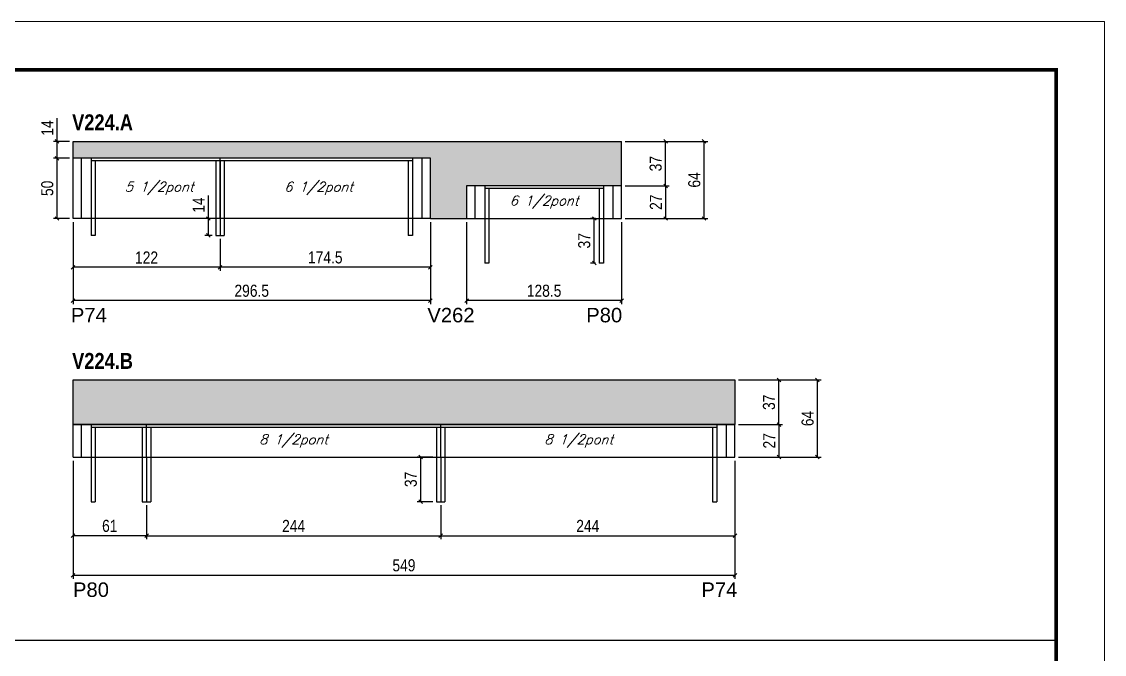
# Model space of a CAD drawing. Extents: x 3309 to 9590, y -2522 to 15424.
# Drawn here: x 7080 to 7978, y 10637 to 11162 of the extents above; entities that cross this region are included whole.
import ezdxf

# ---------------------------------------------------------------- set-up
doc = ezdxf.new("R2010")
doc.units = 0
doc.linetypes.add('DASHED', pattern=[0.75, 0.5, -0.25])
for name, color, linetype in [('5', 5, 'Continuous'), ('COTA', 241, 'Continuous'), ('NOMENCLATURA', 7, 'Continuous'), ('Painéis', 200, 'Continuous'), ('SARR_2.2x7', 40, 'Continuous'), ('SARR_3.5x7', 81, 'Continuous'), ('texto', 7, 'Continuous')]:
    doc.layers.add(name, color=color, linetype=linetype)
doc.layers.add('Folhas', color=255, linetype='Continuous', lineweight=9)
doc.layers.add('SARRAFO DE PRESSAO', color=251, linetype='DASHED', lineweight=9)
doc.styles.add('COTA TECNICA', font='techl___.ttf', dxfattribs={"height": 10})
doc.styles.add('Romans', font='romans.shx')
doc.styles.get("Standard").update_dxf_attribs({"font": 'arial.ttf'})
doc.styles.add('TECNICA', font='techb___.ttf', dxfattribs={"height": 10})
doc.dimstyles.new('PAINEL', dxfattribs={"dimtxt": 10, "dimasz": 3, "dimexe": 3, "dimexo": 3, "dimgap": 3, "dimtad": 1, "dimdec": 1, "dimzin": 12, "dimdsep": 46, "dimtxsty": 'COTA TECNICA', "dimblk1": 'OBLIQUE', "dimblk2": 'OBLIQUE', "dimsah": 1, "dimcen": 0.9, "dimclrd": 4, "dimclre": 4, "dimclrt": 240, "dimadec": 1, "dimazin": 3, "dimtfac": 1, "dimtdec": 1, "dimtmove": 0, "dimatfit": 3, "dimfxl": 1, "dimtolj": 1, "dimtzin": 12, "dimarcsym": 0})

# ---------------------------------------------------------------- blocks, each defined once
blk = doc.blocks.new('9999999999')
at = {"layer": 'Folhas'}
blk.add_lwpolyline([(98138.98, 34190.21), (99623.98, 34190.21), (99623.98, 35240.21), (98138.98, 35240.21)], close=True, dxfattribs=at)
at = {"layer": 'Folhas', "color": 30, "const_width": 3}
blk.add_lwpolyline([(98213.98, 34230.21), (99583.98, 34230.21), (99583.98, 35200.21), (98213.98, 35200.21)], close=True, dxfattribs=at)
blk = doc.blocks.new('_Oblique')
at = {"color": 0, "linetype": 'ByBlock', "lineweight": -2}
blk.add_line((-0.5, -0.5), (0.5, 0.5), dxfattribs=at)
blk = doc.blocks.new('*D409')
at = {"layer": 'COTA', "color": 4, "linetype": 'ByBlock', "lineweight": -2, "transparency": 16777216}
for p, q in [((7418.9, 10995.81), (7418.9, 10955.36)), ((7244.4, 10981.81), (7244.4, 10955.36)), ((7418.9, 10958.36), (7244.4, 10958.36))]:
    blk.add_line(p, q, dxfattribs=at)
at = {"layer": 'Defpoints', "color": 0, "linetype": 'ByBlock', "transparency": 16777216}
for p in [(7418.9, 10998.81), (7244.4, 10984.81), (7244.4, 10958.36)]:
    blk.add_point(p, dxfattribs=at)
at = {"layer": 'COTA', "color": 4, "linetype": 'ByBlock', "lineweight": -2, "transparency": 16777216, "xscale": 3, "yscale": 3, "zscale": 3, "rotation": 180}
blk.add_blockref('_Oblique', (7244.4, 10958.36), dxfattribs=at)
at = {"layer": 'COTA', "color": 4, "linetype": 'ByBlock', "lineweight": -2, "transparency": 16777216, "xscale": 3, "yscale": 3, "zscale": 3}
blk.add_blockref('_Oblique', (7418.9, 10958.36), dxfattribs=at)
at = {"layer": 'COTA', "color": 240, "linetype": 'ByBlock', "transparency": 16777216, "insert": (7331.65, 10966.47), "char_height": 10, "attachment_point": 5, "style": 'COTA TECNICA'}
blk.add_mtext('\\A1;174.5', dxfattribs=at)
blk = doc.blocks.new('*D410')
at = {"layer": 'COTA', "color": 4, "linetype": 'ByBlock', "lineweight": -2, "transparency": 16777216}
for p, q in [((7122.4, 10995.81), (7122.4, 10955.36)), ((7244.4, 10981.81), (7244.4, 10955.36)), ((7244.4, 10958.36), (7122.4, 10958.36))]:
    blk.add_line(p, q, dxfattribs=at)
at = {"layer": 'Defpoints', "color": 0, "linetype": 'ByBlock', "transparency": 16777216}
for p in [(7122.4, 10998.81), (7244.4, 10984.81), (7122.4, 10958.36)]:
    blk.add_point(p, dxfattribs=at)
at = {"layer": 'COTA', "color": 4, "linetype": 'ByBlock', "lineweight": -2, "transparency": 16777216, "xscale": 3, "yscale": 3, "zscale": 3, "rotation": 180}
blk.add_blockref('_Oblique', (7122.4, 10958.36), dxfattribs=at)
at = {"layer": 'COTA', "color": 4, "linetype": 'ByBlock', "lineweight": -2, "transparency": 16777216, "xscale": 3, "yscale": 3, "zscale": 3}
blk.add_blockref('_Oblique', (7244.4, 10958.36), dxfattribs=at)
at = {"layer": 'COTA', "color": 240, "linetype": 'ByBlock', "transparency": 16777216, "insert": (7183.4, 10966.42), "char_height": 10, "attachment_point": 5, "style": 'COTA TECNICA'}
blk.add_mtext('\\A1;122', dxfattribs=at)
blk = doc.blocks.new('*D413')
at = {"layer": 'COTA', "color": 4, "linetype": 'ByBlock', "lineweight": -2, "transparency": 16777216}
for p, q in [((7122.4, 10995.81), (7122.4, 10927.65)), ((7418.9, 10995.81), (7418.9, 10927.65)), ((7418.9, 10930.65), (7122.4, 10930.65))]:
    blk.add_line(p, q, dxfattribs=at)
at = {"layer": 'Defpoints', "color": 0, "linetype": 'ByBlock', "transparency": 16777216}
for p in [(7122.4, 10998.81), (7418.9, 10998.81), (7122.4, 10930.65)]:
    blk.add_point(p, dxfattribs=at)
at = {"layer": 'COTA', "color": 4, "linetype": 'ByBlock', "lineweight": -2, "transparency": 16777216, "xscale": 3, "yscale": 3, "zscale": 3, "rotation": 180}
blk.add_blockref('_Oblique', (7122.4, 10930.65), dxfattribs=at)
at = {"layer": 'COTA', "color": 4, "linetype": 'ByBlock', "lineweight": -2, "transparency": 16777216, "xscale": 3, "yscale": 3, "zscale": 3}
blk.add_blockref('_Oblique', (7418.9, 10930.65), dxfattribs=at)
at = {"layer": 'COTA', "color": 240, "linetype": 'ByBlock', "transparency": 16777216, "insert": (7270.65, 10938.79), "char_height": 10, "attachment_point": 5, "style": 'COTA TECNICA'}
blk.add_mtext('\\A1;296.5', dxfattribs=at)
blk = doc.blocks.new('*D411')
at = {"layer": 'COTA', "color": 4, "lineweight": -2, "transparency": 16777216}
for p, q in [((7119.4, 11048.81), (7106.19, 11048.81)), ((7109.19, 10998.81), (7109.19, 11048.81)), ((7119.4, 10998.81), (7106.19, 10998.81))]:
    blk.add_line(p, q, dxfattribs=at)
at = {"layer": 'Defpoints', "color": 0, "transparency": 16777216}
for p in [(7109.19, 11048.81), (7122.4, 11048.81), (7122.4, 10998.81)]:
    blk.add_point(p, dxfattribs=at)
at = {"layer": 'COTA', "color": 4, "lineweight": -2, "transparency": 16777216, "xscale": 3, "yscale": 3, "zscale": 3}
for p, rotation in [((7109.19, 11048.81), 90), ((7109.19, 10998.81), 270)]:
    blk.add_blockref('_Oblique', p, dxfattribs=dict(at, rotation=rotation))
at = {"layer": 'COTA', "color": 240, "transparency": 16777216, "insert": (7101.08, 11023.81), "char_height": 10, "attachment_point": 5, "rotation": 90, "style": 'COTA TECNICA'}
blk.add_mtext('\\A1;50', dxfattribs=at)
blk = doc.blocks.new('*D412')
at = {"layer": 'COTA', "color": 4, "lineweight": -2, "transparency": 16777216}
for p, q in [((7109.19, 11062.81), (7109.19, 11081.93)), ((7119.4, 11062.81), (7106.19, 11062.81)), ((7109.19, 11048.81), (7109.19, 11062.81)), ((7119.4, 11048.81), (7106.19, 11048.81))]:
    blk.add_line(p, q, dxfattribs=at)
at = {"layer": 'Defpoints', "color": 0, "transparency": 16777216}
for p in [(7109.19, 11062.81), (7122.4, 11062.81), (7122.4, 11048.81)]:
    blk.add_point(p, dxfattribs=at)
at = {"layer": 'COTA', "color": 4, "lineweight": -2, "transparency": 16777216, "xscale": 3, "yscale": 3, "zscale": 3}
for p, rotation in [((7109.19, 11062.81), 90), ((7109.19, 11048.81), 270)]:
    blk.add_blockref('_Oblique', p, dxfattribs=dict(at, rotation=rotation))
at = {"layer": 'COTA', "color": 240, "transparency": 16777216, "insert": (7101.12, 11073.87), "char_height": 10, "attachment_point": 5, "rotation": 90, "style": 'COTA TECNICA'}
blk.add_mtext('\\A1;14', dxfattribs=at)
blk = doc.blocks.new('*D414')
at = {"layer": 'COTA', "color": 4, "lineweight": -2, "transparency": 16777216}
for p, q in [((7448.9, 10995.81), (7448.9, 10927.65)), ((7577.4, 10995.81), (7577.4, 10927.65)), ((7577.4, 10930.65), (7448.9, 10930.65))]:
    blk.add_line(p, q, dxfattribs=at)
at = {"layer": 'Defpoints', "color": 0, "transparency": 16777216}
for p in [(7448.9, 10998.81, 0), (7577.4, 10998.81, 0), (7448.9, 10930.65)]:
    blk.add_point(p, dxfattribs=at)
at = {"layer": 'COTA', "color": 4, "lineweight": -2, "transparency": 16777216, "xscale": 3, "yscale": 3, "zscale": 3, "rotation": 180}
blk.add_blockref('_Oblique', (7448.9, 10930.65), dxfattribs=at)
at = {"layer": 'COTA', "color": 4, "lineweight": -2, "transparency": 16777216, "xscale": 3, "yscale": 3, "zscale": 3}
blk.add_blockref('_Oblique', (7577.4, 10930.65), dxfattribs=at)
at = {"layer": 'COTA', "color": 240, "transparency": 16777216, "insert": (7513.15, 10938.78), "char_height": 10, "attachment_point": 5, "style": 'COTA TECNICA'}
blk.add_mtext('\\A1;128.5', dxfattribs=at)
blk = doc.blocks.new('*D415')
at = {"layer": 'COTA', "color": 4, "lineweight": -2, "transparency": 16777216}
for p, q in [((7580.4, 11025.81), (7616.95, 11025.81)), ((7613.95, 11025.81), (7613.95, 10998.81)), ((7580.4, 10998.81), (7616.95, 10998.81))]:
    blk.add_line(p, q, dxfattribs=at)
at = {"layer": 'Defpoints', "color": 0, "transparency": 16777216}
for p in [(7577.4, 11025.81, 0), (7577.4, 10998.81, 0), (7613.95, 10998.81)]:
    blk.add_point(p, dxfattribs=at)
at = {"layer": 'COTA', "color": 4, "lineweight": -2, "transparency": 16777216, "xscale": 3, "yscale": 3, "zscale": 3}
for p, rotation in [((7613.95, 11025.81), 90), ((7613.95, 10998.81), 270)]:
    blk.add_blockref('_Oblique', p, dxfattribs=dict(at, rotation=rotation))
at = {"layer": 'COTA', "color": 240, "transparency": 16777216, "insert": (7605.88, 11012.31), "char_height": 10, "attachment_point": 5, "rotation": 90, "style": 'COTA TECNICA'}
blk.add_mtext('\\A1;27', dxfattribs=at)
blk = doc.blocks.new('*D416')
at = {"layer": 'COTA', "color": 4, "lineweight": -2, "transparency": 16777216}
for p, q in [((7580.4, 11062.81), (7616.95, 11062.81)), ((7613.95, 11025.81), (7613.95, 11062.81)), ((7580.4, 11025.81), (7616.95, 11025.81))]:
    blk.add_line(p, q, dxfattribs=at)
at = {"layer": 'Defpoints', "color": 0, "transparency": 16777216}
for p in [(7577.4, 11062.81, 0), (7613.95, 11062.81), (7577.4, 11025.81, 0)]:
    blk.add_point(p, dxfattribs=at)
at = {"layer": 'COTA', "color": 4, "lineweight": -2, "transparency": 16777216, "xscale": 3, "yscale": 3, "zscale": 3}
for p, rotation in [((7613.95, 11062.81), 90), ((7613.95, 11025.81), 270)]:
    blk.add_blockref('_Oblique', p, dxfattribs=dict(at, rotation=rotation))
at = {"layer": 'COTA', "color": 240, "transparency": 16777216, "insert": (7605.74, 11044.31), "char_height": 10, "attachment_point": 5, "rotation": 90, "style": 'COTA TECNICA'}
blk.add_mtext('\\A1;37', dxfattribs=at)
blk = doc.blocks.new('*D417')
at = {"layer": 'COTA', "color": 4, "lineweight": -2, "transparency": 16777216}
for p, q in [((7580.4, 11062.81), (7648.88, 11062.81)), ((7645.88, 10998.81), (7645.88, 11062.81)), ((7580.4, 10998.81), (7648.88, 10998.81))]:
    blk.add_line(p, q, dxfattribs=at)
at = {"layer": 'Defpoints', "color": 0, "transparency": 16777216}
for p in [(7577.4, 11062.81, 0), (7645.88, 11062.81), (7577.4, 10998.81, 0)]:
    blk.add_point(p, dxfattribs=at)
at = {"layer": 'COTA', "color": 4, "lineweight": -2, "transparency": 16777216, "xscale": 3, "yscale": 3, "zscale": 3}
for p, rotation in [((7645.88, 11062.81), 90), ((7645.88, 10998.81), 270)]:
    blk.add_blockref('_Oblique', p, dxfattribs=dict(at, rotation=rotation))
at = {"layer": 'COTA', "color": 240, "transparency": 16777216, "insert": (7637.78, 11030.81), "char_height": 10, "attachment_point": 5, "rotation": 90, "style": 'COTA TECNICA'}
blk.add_mtext('\\A1;64', dxfattribs=at)
blk = doc.blocks.new('*D418')
at = {"layer": 'COTA', "color": 4, "linetype": 'ByBlock', "lineweight": -2, "transparency": 16777216}
for p, q in [((7183.4, 10760.82), (7183.4, 10732.58)), ((7427.4, 10760.82), (7427.4, 10732.58)), ((7183.4, 10735.58), (7427.4, 10735.58))]:
    blk.add_line(p, q, dxfattribs=at)
at = {"layer": 'Defpoints', "color": 0, "linetype": 'ByBlock', "transparency": 16777216}
for p in [(7183.4, 10763.82), (7427.4, 10763.82), (7427.4, 10735.58)]:
    blk.add_point(p, dxfattribs=at)
at = {"layer": 'COTA', "color": 4, "linetype": 'ByBlock', "lineweight": -2, "transparency": 16777216, "xscale": 3, "yscale": 3, "zscale": 3, "rotation": 180}
blk.add_blockref('_Oblique', (7183.4, 10735.58), dxfattribs=at)
at = {"layer": 'COTA', "color": 4, "linetype": 'ByBlock', "lineweight": -2, "transparency": 16777216, "xscale": 3, "yscale": 3, "zscale": 3}
blk.add_blockref('_Oblique', (7427.4, 10735.58), dxfattribs=at)
at = {"layer": 'COTA', "color": 240, "linetype": 'ByBlock', "transparency": 16777216, "insert": (7305.4, 10743.66), "char_height": 10, "attachment_point": 5, "style": 'COTA TECNICA'}
blk.add_mtext('\\A1;244', dxfattribs=at)
blk = doc.blocks.new('*D419')
at = {"layer": 'COTA', "color": 4, "linetype": 'ByBlock', "lineweight": -2, "transparency": 16777216}
for p, q in [((7671.4, 10797.82), (7671.4, 10732.58)), ((7427.4, 10760.82), (7427.4, 10732.58)), ((7427.4, 10735.58), (7671.4, 10735.58))]:
    blk.add_line(p, q, dxfattribs=at)
at = {"layer": 'Defpoints', "color": 0, "linetype": 'ByBlock', "transparency": 16777216}
for p in [(7671.4, 10800.82), (7427.4, 10763.82), (7671.4, 10735.58)]:
    blk.add_point(p, dxfattribs=at)
at = {"layer": 'COTA', "color": 4, "linetype": 'ByBlock', "lineweight": -2, "transparency": 16777216, "xscale": 3, "yscale": 3, "zscale": 3, "rotation": 180}
blk.add_blockref('_Oblique', (7427.4, 10735.58), dxfattribs=at)
at = {"layer": 'COTA', "color": 4, "linetype": 'ByBlock', "lineweight": -2, "transparency": 16777216, "xscale": 3, "yscale": 3, "zscale": 3}
blk.add_blockref('_Oblique', (7671.4, 10735.58), dxfattribs=at)
at = {"layer": 'COTA', "color": 240, "linetype": 'ByBlock', "transparency": 16777216, "insert": (7549.4, 10743.66), "char_height": 10, "attachment_point": 5, "style": 'COTA TECNICA'}
blk.add_mtext('\\A1;244', dxfattribs=at)
blk = doc.blocks.new('*D420')
at = {"layer": 'COTA', "color": 4, "linetype": 'ByBlock', "lineweight": -2, "transparency": 16777216}
for p, q in [((7122.4, 10797.82), (7122.4, 10699.82)), ((7671.4, 10797.82), (7671.4, 10699.82)), ((7122.4, 10702.82), (7671.4, 10702.82))]:
    blk.add_line(p, q, dxfattribs=at)
at = {"layer": 'Defpoints', "color": 0, "linetype": 'ByBlock', "transparency": 16777216}
for p in [(7122.4, 10800.82), (7671.4, 10800.82), (7671.4, 10702.82)]:
    blk.add_point(p, dxfattribs=at)
at = {"layer": 'COTA', "color": 4, "linetype": 'ByBlock', "lineweight": -2, "transparency": 16777216, "xscale": 3, "yscale": 3, "zscale": 3, "rotation": 180}
blk.add_blockref('_Oblique', (7122.4, 10702.82), dxfattribs=at)
at = {"layer": 'COTA', "color": 4, "linetype": 'ByBlock', "lineweight": -2, "transparency": 16777216, "xscale": 3, "yscale": 3, "zscale": 3}
blk.add_blockref('_Oblique', (7671.4, 10702.82), dxfattribs=at)
at = {"layer": 'COTA', "color": 240, "linetype": 'ByBlock', "transparency": 16777216, "insert": (7396.9, 10710.96), "char_height": 10, "attachment_point": 5, "style": 'COTA TECNICA'}
blk.add_mtext('\\A1;549', dxfattribs=at)
blk = doc.blocks.new('*D421')
at = {"layer": 'COTA', "color": 4, "lineweight": -2, "transparency": 16777216}
for p, q in [((7122.4, 10797.82), (7122.4, 10732.58)), ((7183.4, 10760.82), (7183.4, 10732.58)), ((7183.4, 10735.58), (7122.4, 10735.58))]:
    blk.add_line(p, q, dxfattribs=at)
at = {"layer": 'Defpoints', "color": 0, "transparency": 16777216}
for p in [(7122.4, 10800.82), (7183.4, 10763.82), (7122.4, 10735.58)]:
    blk.add_point(p, dxfattribs=at)
at = {"layer": 'COTA', "color": 4, "lineweight": -2, "transparency": 16777216, "xscale": 3, "yscale": 3, "zscale": 3, "rotation": 180}
blk.add_blockref('_Oblique', (7122.4, 10735.58), dxfattribs=at)
at = {"layer": 'COTA', "color": 4, "lineweight": -2, "transparency": 16777216, "xscale": 3, "yscale": 3, "zscale": 3}
blk.add_blockref('_Oblique', (7183.4, 10735.58), dxfattribs=at)
at = {"layer": 'COTA', "color": 240, "transparency": 16777216, "insert": (7152.9, 10743.69), "char_height": 10, "attachment_point": 5, "style": 'COTA TECNICA'}
blk.add_mtext('\\A1;61', dxfattribs=at)
blk = doc.blocks.new('*D422')
at = {"layer": 'COTA', "color": 4, "lineweight": -2, "transparency": 16777216}
for p, q in [((7674.4, 10827.82), (7710.95, 10827.82)), ((7707.95, 10827.82), (7707.95, 10800.82)), ((7674.4, 10800.82), (7710.95, 10800.82))]:
    blk.add_line(p, q, dxfattribs=at)
at = {"layer": 'Defpoints', "color": 0, "transparency": 16777216}
for p in [(7671.4, 10827.82, 0), (7671.4, 10800.82, 0), (7707.95, 10800.82)]:
    blk.add_point(p, dxfattribs=at)
at = {"layer": 'COTA', "color": 4, "lineweight": -2, "transparency": 16777216, "xscale": 3, "yscale": 3, "zscale": 3}
for p, rotation in [((7707.95, 10827.82), 90), ((7707.95, 10800.82), 270)]:
    blk.add_blockref('_Oblique', p, dxfattribs=dict(at, rotation=rotation))
at = {"layer": 'COTA', "color": 240, "transparency": 16777216, "insert": (7699.88, 10814.32), "char_height": 10, "attachment_point": 5, "rotation": 90, "style": 'COTA TECNICA'}
blk.add_mtext('\\A1;27', dxfattribs=at)
blk = doc.blocks.new('*D423')
at = {"layer": 'COTA', "color": 4, "lineweight": -2, "transparency": 16777216}
for p, q in [((7674.4, 10864.82), (7710.95, 10864.82)), ((7707.95, 10827.82), (7707.95, 10864.82)), ((7674.4, 10827.82), (7710.95, 10827.82))]:
    blk.add_line(p, q, dxfattribs=at)
at = {"layer": 'Defpoints', "color": 0, "transparency": 16777216}
for p in [(7671.4, 10864.82, 0), (7707.95, 10864.82), (7671.4, 10827.82, 0)]:
    blk.add_point(p, dxfattribs=at)
at = {"layer": 'COTA', "color": 4, "lineweight": -2, "transparency": 16777216, "xscale": 3, "yscale": 3, "zscale": 3}
for p, rotation in [((7707.95, 10864.82), 90), ((7707.95, 10827.82), 270)]:
    blk.add_blockref('_Oblique', p, dxfattribs=dict(at, rotation=rotation))
at = {"layer": 'COTA', "color": 240, "transparency": 16777216, "insert": (7699.74, 10846.32), "char_height": 10, "attachment_point": 5, "rotation": 90, "style": 'COTA TECNICA'}
blk.add_mtext('\\A1;37', dxfattribs=at)
blk = doc.blocks.new('*D424')
at = {"layer": 'COTA', "color": 4, "lineweight": -2, "transparency": 16777216}
for p, q in [((7674.4, 10864.82), (7742.88, 10864.82)), ((7739.88, 10800.82), (7739.88, 10864.82)), ((7674.4, 10800.82), (7742.88, 10800.82))]:
    blk.add_line(p, q, dxfattribs=at)
at = {"layer": 'Defpoints', "color": 0, "transparency": 16777216}
for p in [(7671.4, 10864.82, 0), (7739.88, 10864.82), (7671.4, 10800.82, 0)]:
    blk.add_point(p, dxfattribs=at)
at = {"layer": 'COTA', "color": 4, "lineweight": -2, "transparency": 16777216, "xscale": 3, "yscale": 3, "zscale": 3}
for p, rotation in [((7739.88, 10864.82), 90), ((7739.88, 10800.82), 270)]:
    blk.add_blockref('_Oblique', p, dxfattribs=dict(at, rotation=rotation))
at = {"layer": 'COTA', "color": 240, "transparency": 16777216, "insert": (7731.78, 10832.82), "char_height": 10, "attachment_point": 5, "rotation": 90, "style": 'COTA TECNICA'}
blk.add_mtext('\\A1;64', dxfattribs=at)
blk = doc.blocks.new('*D1141')
at = {"layer": 'COTA', "color": 4, "lineweight": -2, "transparency": 16777216}
for p, q in [((7420.9, 10800.82), (7407.81, 10800.82)), ((7410.81, 10763.82), (7410.81, 10800.82)), ((7420.9, 10763.82), (7407.81, 10763.82))]:
    blk.add_line(p, q, dxfattribs=at)
at = {"layer": 'Defpoints', "color": 0, "transparency": 16777216}
for p in [(7410.81, 10800.82), (7423.9, 10800.82, 0), (7423.9, 10763.82, 0)]:
    blk.add_point(p, dxfattribs=at)
at = {"layer": 'COTA', "color": 4, "lineweight": -2, "transparency": 16777216, "xscale": 3, "yscale": 3, "zscale": 3}
for p, rotation in [((7410.81, 10800.82), 90), ((7410.81, 10763.82), 270)]:
    blk.add_blockref('_Oblique', p, dxfattribs=dict(at, rotation=rotation))
at = {"layer": 'COTA', "color": 240, "transparency": 16777216, "insert": (7402.59, 10782.32), "char_height": 10, "attachment_point": 5, "rotation": 90, "style": 'COTA TECNICA'}
blk.add_mtext('\\A1;37', dxfattribs=at)
blk = doc.blocks.new('*D1142')
at = {"layer": 'COTA', "color": 4, "lineweight": -2, "transparency": 16777216}
for p, q in [((7234.72, 10998.81), (7234.72, 11017.93)), ((7237.9, 10998.81), (7231.72, 10998.81)), ((7234.72, 10984.81), (7234.72, 10998.81)), ((7237.9, 10984.81), (7231.72, 10984.81))]:
    blk.add_line(p, q, dxfattribs=at)
at = {"layer": 'Defpoints', "color": 0, "transparency": 16777216}
for p in [(7234.72, 10998.81), (7240.9, 10998.81, 0), (7240.9, 10984.81, 0)]:
    blk.add_point(p, dxfattribs=at)
at = {"layer": 'COTA', "color": 4, "lineweight": -2, "transparency": 16777216, "xscale": 3, "yscale": 3, "zscale": 3}
for p, rotation in [((7234.72, 10998.81), 90), ((7234.72, 10984.81), 270)]:
    blk.add_blockref('_Oblique', p, dxfattribs=dict(at, rotation=rotation))
at = {"layer": 'COTA', "color": 240, "transparency": 16777216, "insert": (7226.65, 11009.87), "char_height": 10, "attachment_point": 5, "rotation": 90, "style": 'COTA TECNICA'}
blk.add_mtext('\\A1;14', dxfattribs=at)
blk = doc.blocks.new('*D1143')
at = {"layer": 'COTA', "color": 4, "lineweight": -2, "transparency": 16777216}
for p, q in [((7555.9, 10998.81), (7551.72, 10998.81)), ((7554.72, 10961.81), (7554.72, 10998.81)), ((7555.9, 10961.81), (7551.72, 10961.81))]:
    blk.add_line(p, q, dxfattribs=at)
at = {"layer": 'Defpoints', "color": 0, "transparency": 16777216}
for p in [(7554.72, 10998.81), (7558.9, 10998.81, 0), (7558.9, 10961.81, 0)]:
    blk.add_point(p, dxfattribs=at)
at = {"layer": 'COTA', "color": 4, "lineweight": -2, "transparency": 16777216, "xscale": 3, "yscale": 3, "zscale": 3}
for p, rotation in [((7554.72, 10998.81), 90), ((7554.72, 10961.81), 270)]:
    blk.add_blockref('_Oblique', p, dxfattribs=dict(at, rotation=rotation))
at = {"layer": 'COTA', "color": 240, "transparency": 16777216, "insert": (7546.5, 10980.31), "char_height": 10, "attachment_point": 5, "rotation": 90, "style": 'COTA TECNICA'}
blk.add_mtext('\\A1;37', dxfattribs=at)

msp = doc.modelspace()

# ---------------------------------------------------------------- hatches: boundary and pattern name
at = {"layer": 'COTA'}
h = msp.add_hatch(dxfattribs=at)
h.set_pattern_fill('AR-CONC', color=256, scale=0.03)
h.paths.add_polyline_path([(7577.4, 11025.81), (7577.4, 11062.81), (7122.4, 11062.81), (7122.4, 11048.81), (7418.9, 11048.81), (7418.9, 10998.81), (7448.9, 10998.81), (7448.9, 11025.81)])
h = msp.add_hatch(dxfattribs=at)
h.set_pattern_fill('AR-CONC', color=256, scale=0.03)
h.set_pattern_definition([(50, (1724.6816, -2146.7748), (5.46554, -0.4781726), [0.5715, -6.2865]), (355, (1724.6816, -2146.775), (-1.0573026, 5.7317054), [0.4572, -5.0292175]), (100.451445, (1725.137, -2146.8146), (4.4082374, 5.2535326), [0.4857003, -5.3427073]), (46.1842, (1724.6816, -2145.251), (8.1323712, -1.2612698), [0.85725, -9.42975]), (96.63556, (1725.359, -2145.356), (7.122124, 7.4227837), [0.7285507, -8.0140682]), (351.18415, (1724.6816, -2145.251), (7.122124, 7.4227837), [0.685799, -7.543792]), (21, (1725.4436, -2145.6318), (4.5484317, -3.067956), [0.5715, -6.2865]), (326, (1725.4436, -2145.632), (1.8540609, 5.525639), [0.4572, -5.0292]), (71.451445, (1725.8226, -2145.8874), (6.4024926, 2.457683), [0.4857003, -5.3426981]), (37.5, (1724.6816, -2146.7748), (0.0926581, 2.53665117), [0, -4.96824, 0, -5.1054, 0, -5.04825]), (7.5, (1724.6816, -2146.7748), (2.0045899, 3.00541724), [0, -2.91084, 0, -4.85394, 0, -1.92405]), (327.5, (1722.9823, -2146.7748), (4.06771786, -0.17186232), [0, -1.905, 0, -5.9436, 0, -7.8867]), (317.5, (1722.2203, -2146.7748), (4.4438754, 0.7627947), [0, -2.4765, 0, -3.94716, 0, -5.6007])])
h.paths.add_polyline_path([(7122.4, 10864.82), (7122.4, 10827.82), (7671.4, 10827.82), (7671.4, 10864.82)])

# ---------------------------------------------------------------- linework, layer by layer
for p, q in [((7122.4, 11048.81, 0), (7122.4, 11062.81, 0)), ((7122.4, 11062.81, 0), (7577.4, 11062.81, 0)), ((7577.4, 11025.81, 0), (7577.4, 11062.81, 0)), ((7244.4, 10998.81, 0), (7244.4, 10984.81, 0)), ((7418.9, 10998.81, 0), (7448.9, 10998.81, 0)), ((7140.9, 10984.81, 0), (7137.4, 10984.81, 0)), ((7240.9, 10984.81, 0), (7247.9, 10984.81, 0)), ((7403.9, 10984.81, 0), (7400.4, 10984.81, 0)), ((7467.4, 10961.81, 0), (7463.9, 10961.81, 0)), ((7562.4, 10961.81, 0), (7558.9, 10961.81, 0)), ((7183.4, 10800.82, 0), (7183.4, 10763.82, 0)), ((7427.4, 10800.82, 0), (7427.4, 10763.82, 0)), ((7137.4, 10763.82, 0), (7140.9, 10763.82, 0)), ((7179.9, 10763.82, 0), (7186.9, 10763.82, 0)), ((7423.9, 10763.82, 0), (7430.9, 10763.82, 0)), ((7652.9, 10763.82, 0), (7656.4, 10763.82, 0)), ((6567.87, 10648.9), (7937.87, 10648.9))]:
    msp.add_line(p, q, dxfattribs=at)
at = {"layer": 'COTA', "elevation": 0}
msp.add_lwpolyline([(7671.4, 10827.82), (7122.4, 10827.82), (7122.4, 10864.82), (7671.4, 10864.82)], close=True, dxfattribs=at)
at = {"layer": 'Painéis', "linetype": 'ByBlock'}
for p, q in [((7418.9, 11048.81, 0), (7122.4, 11048.81, 0)), ((7122.4, 10998.81, 0), (7122.4, 11048.81, 0)), ((7244.4, 10998.81, 0), (7244.4, 11048.81, 0)), ((7418.9, 10998.81, 0), (7418.9, 11048.81, 0)), ((7418.9, 10998.81, 0), (7122.4, 10998.81, 0)), ((7122.4, 10827.82, 0), (7671.4, 10827.82, 0)), ((7122.4, 10800.82, 0), (7122.4, 10827.82, 0)), ((7183.4, 10800.82, 0), (7183.4, 10827.82, 0)), ((7427.4, 10800.82, 0), (7427.4, 10827.82, 0)), ((7671.4, 10800.82, 0), (7671.4, 10827.82, 0)), ((7122.4, 10800.82, 0), (7671.4, 10800.82, 0))]:
    msp.add_line(p, q, dxfattribs=at)
at = {"layer": 'Painéis', "linetype": 'ByBlock', "elevation": 0}
msp.add_lwpolyline([(7448.9, 10998.81), (7577.4, 10998.81), (7577.4, 11025.81), (7448.9, 11025.81)], close=True, dxfattribs=at)
at = {"layer": 'SARR_2.2x7', "linetype": 'Continuous'}
for p, q in [((7129.4, 10998.81, 0), (7129.4, 11048.81, 0)), ((7244.4, 11046.61, 0), (7137.4, 11046.61, 0)), ((7403.9, 11046.61, 0), (7244.4, 11046.61, 0)), ((7411.9, 10998.81, 0), (7411.9, 11048.81, 0)), ((7455.9, 10998.81, 0), (7455.9, 11025.81, 0)), ((7562.4, 11023.61, 0), (7463.9, 11023.61, 0)), ((7570.4, 10998.81, 0), (7570.4, 11025.81, 0)), ((7129.4, 10800.82, 0), (7129.4, 10827.82, 0)), ((7137.4, 10825.62, 0), (7183.4, 10825.62, 0)), ((7183.4, 10825.62, 0), (7427.4, 10825.62, 0)), ((7427.4, 10825.62, 0), (7656.4, 10825.62, 0)), ((7664.4, 10800.82, 0), (7664.4, 10827.82, 0))]:
    msp.add_line(p, q, dxfattribs=at)
at = {"layer": 'SARR_3.5x7'}
for p, q in [((7137.4, 11048.81, 0), (7137.4, 10984.81, 0)), ((7140.9, 11046.61, 0), (7140.9, 10984.81, 0)), ((7240.9, 11046.61, 0), (7240.9, 10984.81, 0)), ((7244.4, 11046.61, 0), (7244.4, 10998.81, 0)), ((7247.9, 11046.61, 0), (7247.9, 10984.81, 0)), ((7400.4, 11046.61, 0), (7400.4, 10984.81, 0)), ((7403.9, 11048.81, 0), (7403.9, 10984.81, 0)), ((7463.9, 11025.81, 0), (7463.9, 10961.81, 0)), ((7467.4, 11023.61, 0), (7467.4, 10961.81, 0)), ((7558.9, 11023.61, 0), (7558.9, 10961.81, 0)), ((7562.4, 11025.81, 0), (7562.4, 10961.81, 0)), ((7137.4, 10827.82, 0), (7137.4, 10763.82, 0)), ((7140.9, 10825.62, 0), (7140.9, 10763.82, 0)), ((7179.9, 10825.62, 0), (7179.9, 10763.82, 0)), ((7186.9, 10825.62, 0), (7186.9, 10763.82, 0)), ((7423.9, 10825.62, 0), (7423.9, 10763.82, 0)), ((7430.9, 10825.62, 0), (7430.9, 10763.82, 0)), ((7652.9, 10825.62, 0), (7652.9, 10763.82, 0)), ((7656.4, 10827.82, 0), (7656.4, 10763.82, 0))]:
    msp.add_line(p, q, dxfattribs=at)

# ---------------------------------------------------------------- block references
at = {"layer": 'SARRAFO DE PRESSAO', "color": 6, "linetype": 'ByBlock'}
msp.add_blockref('9999999999', (-91646.11, -24078.07), dxfattribs=at)

# ---------------------------------------------------------------- texts
at = {"layer": '5', "linetype": 'Continuous'}
for s, p in [('P74', (7120.61, 10912.64, 0)), ('V262', (7416.33, 10912.64, 0)), ('P80', (7548.12, 10912.64, 0)), ('P80', (7122.38, 10684.81, 0)), ('P74', (7643.62, 10684.81, 0))]:
    msp.add_text(s, height=12, rotation=0.00004, dxfattribs=at).set_placement(p)
at = {"layer": 'NOMENCLATURA', "style": 'TECNICA'}
for s, p in [('V224.A', (7121.69, 11072, 0)), ('V224.B', (7121.69, 10874.01, 0))]:
    msp.add_text(s, height=13.2, dxfattribs=at).set_placement(p)
at = {"layer": 'texto', "color": 2, "char_height": 8, "attachment_point": 5, "style": 'Romans'}
for s, insert in [('{\\Q19;\\C256;5 1/2pont}', (7193.9, 11023.81, 0)), ('{\\Q19;\\C256;6 1/2pont}', (7326.15, 11023.81, 0)), ('{\\Q19;\\C256;6 1/2pont}', (7513.15, 11012.31, 0)), ('{\\Q19;\\C256;8 1/2pont}', (7305.4, 10814.22, 0)), ('{\\Q19;\\C256;8 1/2pont}', (7541.9, 10814.22, 0))]:
    msp.add_mtext(s, dxfattribs=dict(at, insert=insert))

# ---------------------------------------------------------------- dimensions: what is measured, and where the dimension line sits
at = {"layer": 'COTA'}
for base, p1, p2, angle, picture, middle in [((7109.19, 11062.81, 0), (7122.4, 11048.81, 0), (7122.4, 11062.81, 0), 90, '*D412', (7101.12, 11073.87, 0)), ((7613.95, 11062.81), (7577.4, 11025.81, 0), (7577.4, 11062.81, 0), 90, '*D416', (7605.74, 11044.31)), ((7645.88, 11062.81), (7577.4, 10998.81, 0), (7577.4, 11062.81, 0), 90, '*D417', (7637.78, 11030.81)), ((7109.19, 11048.81, 0), (7122.4, 10998.81, 0), (7122.4, 11048.81, 0), 90, '*D411', (7101.08, 11023.81, 0)), ((7613.95, 10998.81), (7577.4, 11025.81, 0), (7577.4, 10998.81, 0), 90, '*D415', (7605.88, 11012.31)), ((7234.72, 10998.81), (7240.9, 10984.81, 0), (7240.9, 10998.81, 0), 90, '*D1142', (7226.65, 11009.87)), ((7554.72, 10998.81), (7558.9, 10961.81, 0), (7558.9, 10998.81, 0), 90, '*D1143', (7546.5, 10980.31)), ((7707.95, 10864.82), (7671.4, 10827.82, 0), (7671.4, 10864.82, 0), 90, '*D423', (7699.74, 10846.32)), ((7739.88, 10864.82), (7671.4, 10800.82, 0), (7671.4, 10864.82, 0), 90, '*D424', (7731.78, 10832.82)), ((7707.95, 10800.82), (7671.4, 10827.82, 0), (7671.4, 10800.82, 0), 90, '*D422', (7699.88, 10814.32)), ((7122.4, 10735.58, 0), (7183.4, 10763.82, 0), (7122.4, 10800.82, 0), 180, '*D421', (7152.9, 10743.69, 0)), ((7410.81, 10800.82), (7423.9, 10763.82, 0), (7423.9, 10800.82, 0), 90, '*D1141', (7402.59, 10782.32))]:
    dim = msp.add_linear_dim(base=base, p1=p1, p2=p2, angle=angle, dimstyle='PAINEL', dxfattribs=at)
    dim.commit()
    dim.dimension.update_dxf_attribs({"geometry": picture, "text_midpoint": middle})
at = {"layer": 'COTA', "linetype": 'ByBlock'}
dim = msp.add_linear_dim(base=(7122.4, 10958.36, 0), p1=(7244.4, 10984.81, 0), p2=(7122.4, 10998.81, 0), angle=180, dimstyle='PAINEL', override={"dimtmove": 1}, dxfattribs=at)
dim.commit()
dim.dimension.update_dxf_attribs({"geometry": '*D410', "text_midpoint": (7183.4, 10966.42, 0)})
for base, p2, picture, middle in [((7122.4, 10930.65, 0), (7122.4, 10998.81, 0), '*D413', (7270.65, 10938.79, 0)), ((7244.4, 10958.36, 0), (7244.4, 10984.81, 0), '*D409', (7331.65, 10966.47, 0))]:
    dim = msp.add_linear_dim(base=base, p1=(7418.9, 10998.81, 0), p2=p2, angle=180, dimstyle='PAINEL', dxfattribs=at)
    dim.commit()
    dim.dimension.update_dxf_attribs({"geometry": picture, "text_midpoint": middle})
at = {"layer": 'COTA'}
dim = msp.add_linear_dim(base=(7448.9, 10930.65), p1=(7577.4, 10998.81, 0), p2=(7448.9, 10998.81, 0), dimstyle='PAINEL', dxfattribs=at)
dim.commit()
dim.dimension.update_dxf_attribs({"geometry": '*D414', "text_midpoint": (7513.15, 10938.78)})
at = {"layer": 'COTA', "linetype": 'ByBlock'}
for base, p1, p2, picture, middle in [((7671.4, 10702.82, 0), (7122.4, 10800.82, 0), (7671.4, 10800.82, 0), '*D420', (7396.9, 10710.96, 0)), ((7427.4, 10735.58, 0), (7183.4, 10763.82, 0), (7427.4, 10763.82, 0), '*D418', (7305.4, 10743.66, 0))]:
    dim = msp.add_linear_dim(base=base, p1=p1, p2=p2, dimstyle='PAINEL', dxfattribs=at)
    dim.commit()
    dim.dimension.update_dxf_attribs({"geometry": picture, "text_midpoint": middle})
dim = msp.add_linear_dim(base=(7671.4, 10735.58, 0), p1=(7427.4, 10763.82, 0), p2=(7671.4, 10800.82, 0), dimstyle='PAINEL', override={"dimtmove": 1}, dxfattribs=at)
dim.commit()
dim.dimension.update_dxf_attribs({"geometry": '*D419', "text_midpoint": (7549.4, 10743.66, 0)})

doc.saveas('drawing.dxf')
